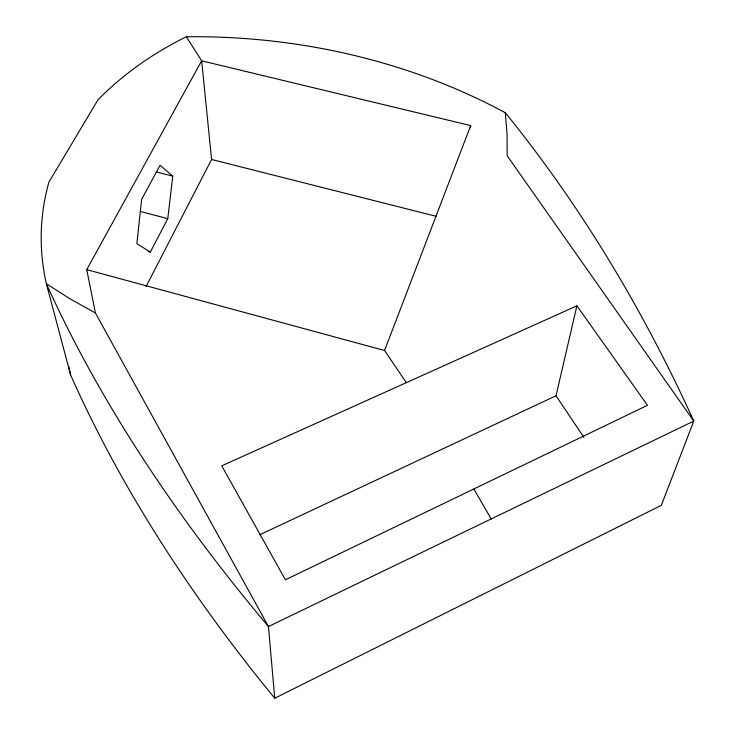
<?xml version="1.0" encoding="UTF-8"?>
<svg xmlns="http://www.w3.org/2000/svg" width="735" height="735" viewBox="0 0 735 735"><rect width="100%" height="100%" fill="white"/><g stroke="black" fill="none" stroke-linecap="round" stroke-linejoin="round"><path stroke-width="1.1" d="M470.437 127.872L470.685 125.602L201.656 60.821L186.35 36.75A350.843 272.648 2.2 0 0 98.021 99.749L48.896 182.151A346.7 266.153 2.5 0 0 46.351 283.728L70.615 374.96A1752.212 980.444 23.8 0 0 274.725 698.25L661.344 505.322L693.785 421.081C643.823 311.144 581.477 206.535 505.285 112.703C407.888 60.224 296.692 35.519 186.35 36.75M167.782 218.653L172.753 176.152L160.074 165.283L141.635 199.323L136.857 243.643L150.307 252.077L167.782 218.653L140.55 211.515M583.893 437.408L556.028 395.761L576.911 305.806L221.74 465.825L285.4 579.796L647.471 405.307L576.911 305.806M406.326 382.659L384.561 350.503L470.685 125.602M146.035 286.595L211.588 159.477L201.656 60.821L86.739 269.635L95.44 313.036L268.468 626.542L274.725 698.25M259.887 534.676L556.028 395.761M211.588 159.477L436.471 216.393M156.178 171.898L172.753 176.152M148.093 251.489L150.307 252.077M86.739 269.635L384.561 350.503M95.44 313.036L70.119 298.879L46.351 283.728A1956.809 1021.328 22.9 0 0 268.468 626.542L693.785 421.081L507.168 155.774L507.058 134.009L505.285 112.703M473.836 488.986L491.219 518.938M70.615 374.96A317.915 255.679 2.7 0 1 68.897 366.673"/></g></svg>
